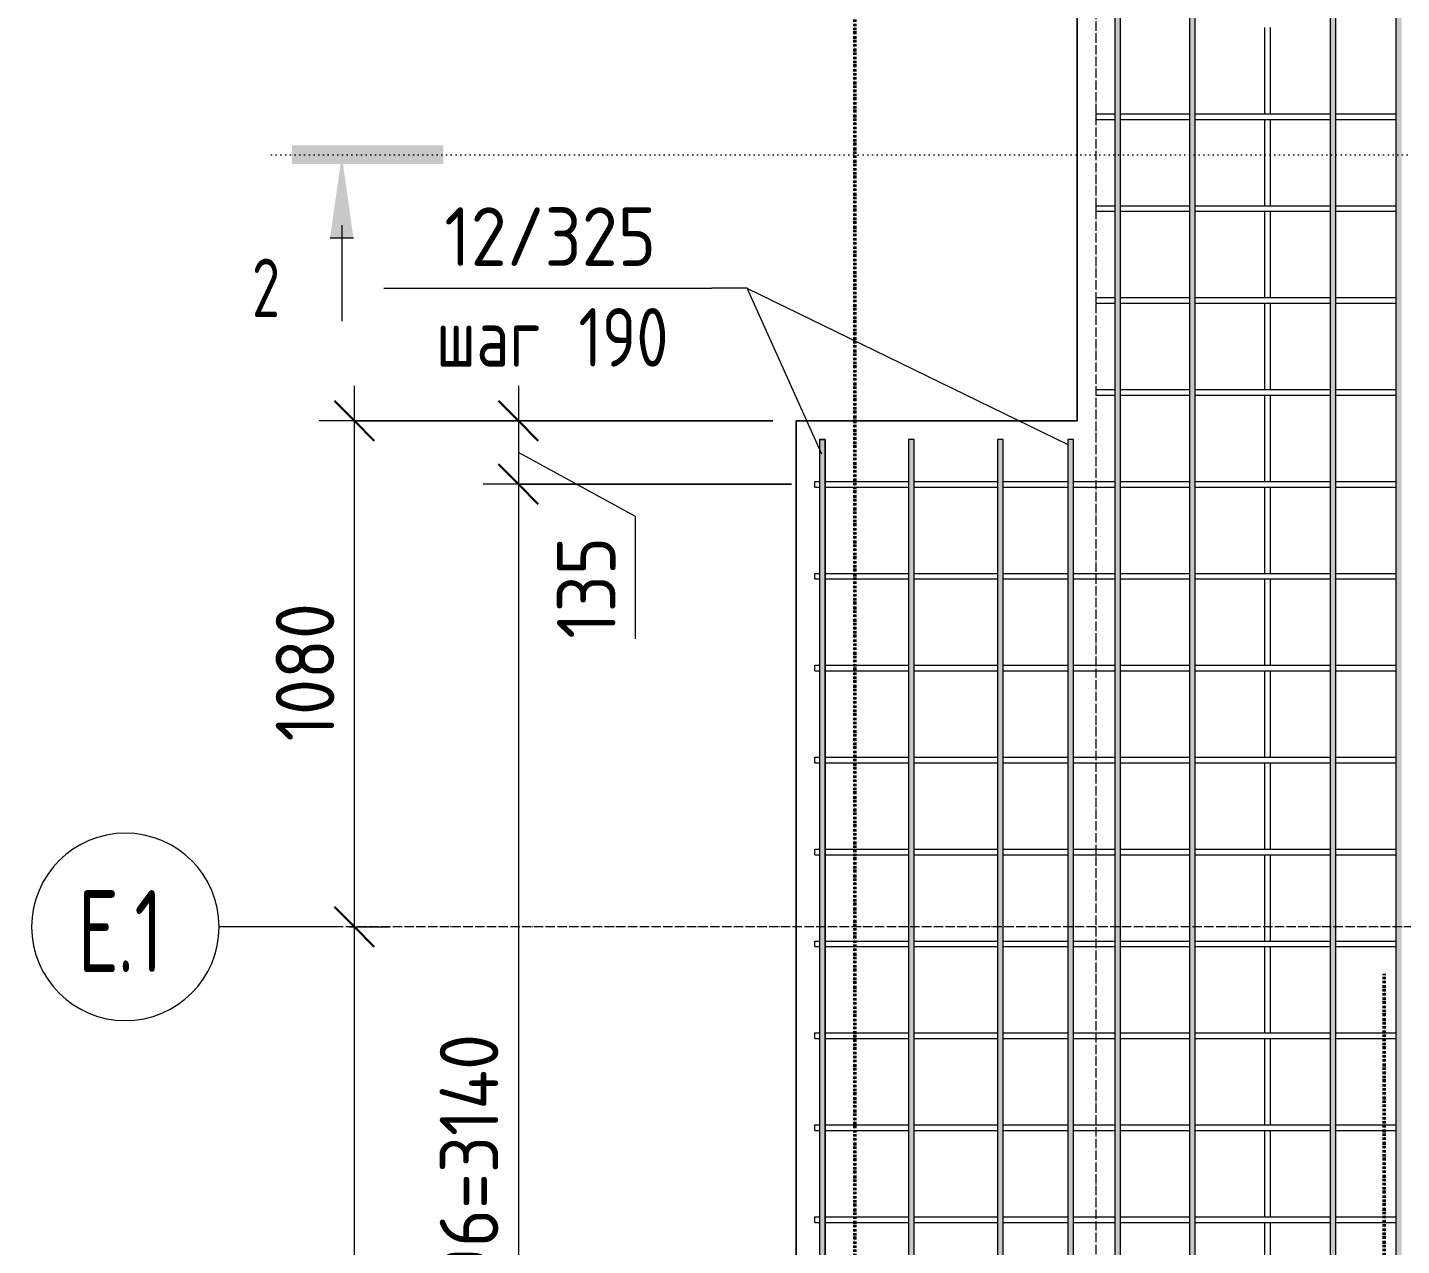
# Model space of a CAD drawing. Header units: millimetres. Extents: x 677 to 38046, y -1785 to 52249.
# Drawn here: x 22987 to 25919, y 47715 to 50314 of the extents above; entities that cross this region are included whole.
import ezdxf

# ---------------------------------------------------------------- set-up
doc = ezdxf.new("R2010")
doc.units = ezdxf.units.MM
for name, pattern in [('02 Штрихпунктирная _20 мм_', [25, 20, -2.5, 0, -2.5]), ('03 Штрихпункт с 2 точками _5 мм_', [8.6, 5, -1.2, 0, -1.2, 0, -1.2]), ('04 Пунктир 10мм', [10, 0, -10])]:
    doc.linetypes.add(name, pattern=pattern)
for name, color, linetype, lineweight in [('AA_Dim', 7, 'Continuous', 9), ('AA_Dim-50', 7, 'Continuous', 9), ('AA_Linii', 7, 'Continuous', 9), ('AA_Oformlenie', 7, 'Continuous', 9), ('AA_Razrez', 7, 'Continuous', 9), ('AA_Vinoska', 7, 'Continuous', 9), ('AF_Element', 7, '03 Штрихпункт с 2 точками _5 мм_', 50), ('AF_Element_Выпуски', 253, 'Continuous', 20), ('AF_Perekritie_Опалубка', 253, 'Continuous', 20), ('KR_Armatura_Tonkie', 7, 'Continuous', 20), ('Оси', 7, 'Continuous', 9)]:
    doc.layers.add(name, color=color, linetype=linetype, lineweight=lineweight)
doc.styles.add('ISOCPEUR', font='isocpeur.TTF', dxfattribs={"width": 0.7, "height": 175})
doc.styles.add('ISOCPEUR_1', font='isocpeur.TTF', dxfattribs={"width": 0.9, "height": 125})
doc.styles.add('ISOCPEUR_2', font='isocpeur.TTF', dxfattribs={"width": 0.8, "height": 125})
doc.styles.add('ISOCPEUR_8', font='isocpeur.TTF', dxfattribs={"width": 0.7, "height": 125})
doc.dimstyles.new('00_Точн_3_знака__прозр_', dxfattribs={"dimscale": 304.8, "dimtxt": 125.344371, "dimasz": 0.278871, "dimexe": 0.246063, "dimexo": 0.164042, "dimgap": 0.016404, "dimtad": 1, "dimdec": 3, "dimrnd": 0.001, "dimdsep": 46, "dimtxsty": 'ISOCPEUR_1', "dimblk1": 'OBLIQUE', "dimblk2": 'OBLIQUE', "dimsah": 1, "dimcen": 0.09, "dimdle": 0.246063, "dimazin": 0, "dimtfac": 1, "dimtdec": 4, "dimtix": 1, "dimtmove": 0, "dimatfit": 3, "dimfxl": 1, "dimtvp": 1, "dimtolj": 1, "dimtzin": 0, "dimlwd": 18, "dimlwe": 18, "dimarcsym": 2})
doc.dimstyles.new('05_Округл_5мм__прозр_', dxfattribs={"dimscale": 304.8, "dimtxt": 125.344371, "dimasz": 0.278871, "dimexe": 0.246063, "dimexo": 0.164042, "dimgap": 0.016404, "dimtad": 1, "dimdec": 0, "dimrnd": 5, "dimdsep": 46, "dimtxsty": 'ISOCPEUR_1', "dimblk1": 'OBLIQUE', "dimblk2": 'OBLIQUE', "dimsah": 1, "dimcen": 0.09, "dimdle": 0.246063, "dimazin": 0, "dimtfac": 1, "dimtdec": 4, "dimtix": 1, "dimtmove": 1, "dimatfit": 3, "dimfxl": 1, "dimtvp": 1, "dimtolj": 1, "dimtzin": 0, "dimlwd": 18, "dimlwe": 18, "dimarcsym": 2})
doc.dimstyles.new('05_Округл_5мм__прозр__1', dxfattribs={"dimscale": 304.8, "dimtxt": 125.344371, "dimasz": 0.278871, "dimexe": 0.246063, "dimexo": 0.164042, "dimgap": 0.016404, "dimtad": 1, "dimdec": 0, "dimrnd": 5, "dimdsep": 46, "dimtxsty": 'ISOCPEUR_1', "dimblk1": 'OBLIQUE', "dimblk2": 'OBLIQUE', "dimsah": 1, "dimcen": 0.09, "dimdle": 0.246063, "dimazin": 0, "dimtfac": 1, "dimtdec": 4, "dimtix": 1, "dimtmove": 0, "dimatfit": 3, "dimfxl": 1, "dimtvp": 1, "dimtolj": 1, "dimtzin": 0, "dimlwd": 18, "dimlwe": 18, "dimarcsym": 2})

# ---------------------------------------------------------------- blocks, each defined once
blk = doc.blocks.new('265_Выпуски из плиты П одной длины _ОбщМод_Линия_ - В2 _d12_ L1200_-3863995-Схема расположения фонового армирования перекрытия на отм_-0_070 входной группы в осях 1_1-3_1_Д_1-Ж_1')
at = {"layer": 'AF_Element'}
blk.add_line((0, 0), (2150, 0), dxfattribs=at)
blk = doc.blocks.new('265_Выпуски из плиты П одной длины _ОбщМод_Линия_ - В2 _d12_ L1200_-3864035-Схема расположения фонового армирования перекрытия на отм_-0_070 входной группы в осях 1_1-3_1_Д_1-Ж_1')
at = {"layer": 'AF_Element'}
blk.add_line((0, 0), (3330, 0), dxfattribs=at)
blk = doc.blocks.new('265_Выпуски из плиты П одной длины _ОбщМод_Линия_ - В3 _d12_ L440_-3864113-Схема расположения фонового армирования перекрытия на отм_-0_070 входной группы в осях 1_1-3_1_Д_1-Ж_1')
at = {"layer": 'AF_Element'}
blk.add_line((0, 0), (1490, 0), dxfattribs=at)
blk = doc.blocks.new('Ось сетки - d_4мм-2765513-Схема расположения фонового армирования перекрытия на отм_-0_070 входной группы в осях 1_1-3_1_Д_1-Ж_1')
at = {"layer": 'Оси'}
for start, end in [(360, 180), (360, 180), (180, 360), (180, 360)]:
    blk.add_arc((0, 0), 4, start, end, dxfattribs=at)
blk = doc.blocks.new('Разрез - Номер узла_ спереди-394134-Схема расположения фонового армирования перекрытия на отм_-0_070 входной группы в осях 1_1-3_1_Д_1-Ж_1')
at = {"layer": 'AA_Razrez'}
for points in [[(7.329, 0.404), (7.329, -0.394), (0.873, -0.394), (0.873, 0.404)], [(3.497, -3.533), (2.503, -3.533), (3, 0)]]:
    blk.add_hatch(color=256, dxfattribs=at).paths.add_polyline_path(points)
for p, q in [((3, -3), (3, -7.096)), ((2.503, -3.533), (3.497, -3.533))]:
    blk.add_line(p, q, dxfattribs=at)
blk = doc.blocks.new('042_М_Арматуры - Диам длина поз _ Шаг-2260295-Схема расположения фонового армирования перекрытия на отм_-0_070 входной группы в осях 1_1-3_1_Д_1-Ж_1')
at = {"layer": 'AA_Vinoska'}
blk.add_line((-7, 0), (7, 0), dxfattribs=at)
blk = doc.blocks.new('DIMBLOCK94-Схема расположения фонового армирования перекрытия на отм_-0_070 входной группы в осях 1_1-3_1_Д_1-Ж_1')
at = {"layer": 'AA_Dim-50', "lineweight": 18}
for p, q in [((24034.3, 49550), (24034.3, 49339.7)), ((24577.1, 49475), (23959.3, 49475)), ((24034.3, 49475), (24577.1, 49475)), ((24284.4, 49270.5), (24034.3, 49407.3)), ((24617.1, 49339.7), (23959.3, 49339.7)), ((24034.3, 49339.7), (24617.1, 49339.7)), ((24284.4, 49010), (24284.4, 49270.5))]:
    blk.add_line(p, q, dxfattribs=at)
at = {"layer": 'AA_Dim-50', "lineweight": 30}
for p, q in [((24034.3, 49475), (23991.8, 49517.5)), ((24034.3, 49475), (24076.8, 49432.5)), ((24034.3, 49339.7), (23991.8, 49382.2)), ((24034.3, 49339.7), (24076.8, 49297.2))]:
    blk.add_line(p, q, dxfattribs=at)
at = {"layer": 'AA_Dim-50', "color": 0, "lineweight": 18, "insert": (24116.6, 49010), "char_height": 125, "width": 252.581, "attachment_point": 1, "rotation": 90, "line_spacing_factor": 1.135194, "style": 'ISOCPEUR_1'}
blk.add_mtext('135', dxfattribs=at)
blk = doc.blocks.new('_Oblique')
at = {"color": 0, "linetype": 'ByBlock', "lineweight": -2}
blk.add_line((-0.5, -0.5), (0.5, 0.5), dxfattribs=at)
blk = doc.blocks.new('DIMBLOCK95-Схема расположения фонового армирования перекрытия на отм_-0_070 входной группы в осях 1_1-3_1_Д_1-Ж_1')
at = {"layer": 'AA_Dim-50', "lineweight": 30}
for p, q in [((24034.3, 49339.7), (23991.8, 49382.2)), ((24034.3, 49339.7), (24076.8, 49297.2)), ((24034.3, 46201), (23991.8, 46243.5)), ((24034.3, 46201), (24076.8, 46158.5))]:
    blk.add_line(p, q, dxfattribs=at)
at = {"layer": 'AA_Dim-50', "lineweight": 18}
for p, q in [((24617.1, 49339.7), (23959.3, 49339.7)), ((24034.3, 49339.7), (24034.3, 46201)), ((24034.3, 49339.7), (24617.1, 49339.7)), ((24617.1, 46201), (23959.3, 46201)), ((24034.3, 46201), (24617.1, 46201))]:
    blk.add_line(p, q, dxfattribs=at)
at = {"layer": 'AA_Dim-50', "color": 0, "lineweight": 18, "insert": (23866.5, 47371.8), "char_height": 125, "width": 956.401, "attachment_point": 1, "rotation": 90, "line_spacing_factor": 1.135194, "style": 'ISOCPEUR_1'}
blk.add_mtext('16х196=3140', dxfattribs=at)
blk = doc.blocks.new('DIMBLOCK97-Схема расположения фонового армирования перекрытия на отм_-0_070 входной группы в осях 1_1-3_1_Д_1-Ж_1')
at = {"layer": 'AA_Dim-50', "lineweight": 30}
for p, q in [((23684.3, 48395), (23641.8, 48437.5)), ((23684.3, 48395), (23726.8, 48352.5)), ((23684.3, 46145), (23641.8, 46187.5)), ((23684.3, 46145), (23726.8, 46102.5))]:
    blk.add_line(p, q, dxfattribs=at)
at = {"layer": 'AA_Dim-50', "lineweight": 18}
for p, q in [((23674.2, 48395), (23759.3, 48395)), ((23684.3, 48395), (23674.2, 48395)), ((23684.3, 46070), (23684.3, 48395)), ((24577.1, 46145), (23609.3, 46145)), ((23684.3, 46145), (24577.1, 46145))]:
    blk.add_line(p, q, dxfattribs=at)
at = {"layer": 'AA_Dim-50', "color": 0, "lineweight": 18, "insert": (23516.5, 47113.9), "char_height": 125, "width": 374.614, "attachment_point": 1, "rotation": 90, "line_spacing_factor": 1.135194, "style": 'ISOCPEUR_1'}
blk.add_mtext('2250', dxfattribs=at)
blk = doc.blocks.new('DIMBLOCK98-Схема расположения фонового армирования перекрытия на отм_-0_070 входной группы в осях 1_1-3_1_Д_1-Ж_1')
at = {"layer": 'AA_Dim-50', "lineweight": 18}
for p, q in [((23684.3, 48395), (23684.3, 49550)), ((24577.1, 49475), (23609.3, 49475)), ((23684.3, 49475), (24577.1, 49475)), ((23674.2, 48395), (23759.3, 48395)), ((23684.3, 48395), (23674.2, 48395))]:
    blk.add_line(p, q, dxfattribs=at)
at = {"layer": 'AA_Dim-50', "lineweight": 30}
for p, q in [((23684.3, 49475), (23641.8, 49517.5)), ((23684.3, 49475), (23726.8, 49432.5)), ((23684.3, 48395), (23641.8, 48437.5)), ((23684.3, 48395), (23726.8, 48352.5))]:
    blk.add_line(p, q, dxfattribs=at)
at = {"layer": 'AA_Dim-50', "color": 0, "lineweight": 18, "insert": (23516.5, 48790.7), "char_height": 125, "width": 346.234, "attachment_point": 1, "rotation": 90, "line_spacing_factor": 1.135194, "style": 'ISOCPEUR_1'}
blk.add_mtext('1080', dxfattribs=at)

msp = doc.modelspace()

# ---------------------------------------------------------------- hatches: boundary and pattern name
at = {"layer": 'AA_Oformlenie'}
for points in [[(25319.0547, 46185), (25319.0547, 50925), (25307.0547, 50925), (25307.0547, 46185)], [(25478.4297, 46185), (25478.4297, 50925), (25466.4297, 50925), (25466.4297, 46185)], [(25779.0547, 46185), (25779.0547, 50925), (25767.0547, 50925), (25767.0547, 46185)], [(25919.0547, 46185), (25919.0547, 50925), (25907.0547, 50925), (25907.0547, 46185)], [(24677.0547, 46185), (24689.0547, 46185), (24689.0547, 49435), (24677.0547, 49435), (24677.0547, 46213.8406)], [(24878.9297, 46185), (24878.9297, 49435), (24866.9297, 49435), (24866.9297, 46185)], [(25068.8047, 46185), (25068.8047, 49435), (25056.8047, 49435), (25056.8047, 46185)], [(25218.8047, 46185), (25218.8047, 49435), (25206.8047, 49435), (25206.8047, 46185)]]:
    msp.add_hatch(color=255, dxfattribs=at).paths.add_polyline_path(points)

# ---------------------------------------------------------------- linework, layer by layer
at = {"layer": 'AA_Linii'}
for p, q in [((25307.0547, 50925), (25307.0547, 46185)), ((25319.0547, 46185), (25319.0547, 50925)), ((25466.4297, 50925), (25466.4297, 46185)), ((25478.4297, 46185), (25478.4297, 50925)), ((25767.0547, 50925), (25767.0547, 46185)), ((25779.0547, 46185), (25779.0547, 50925)), ((25907.0547, 50925), (25907.0547, 46185)), ((24522.0411, 49758.3091), (25206.8047, 49424.3276)), ((24689.0547, 49435), (24677.0547, 49435)), ((24677.0547, 49435), (24677.0547, 46185)), ((24689.0547, 46185), (24689.0547, 49435)), ((24878.9297, 49435), (24866.9297, 49435)), ((24866.9297, 49435), (24866.9297, 46185)), ((24878.9297, 46185), (24878.9297, 49435)), ((25068.8047, 49435), (25056.8047, 49435)), ((25056.8047, 49435), (25056.8047, 46185)), ((25068.8047, 46185), (25068.8047, 49435)), ((25218.8047, 49435), (25206.8047, 49435)), ((25206.8047, 49435), (25206.8047, 46185)), ((25218.8047, 46185), (25218.8047, 49435))]:
    msp.add_line(p, q, dxfattribs=at)
at = {"layer": 'AA_Razrez', "linetype": '04 Пунктир 10мм'}
msp.add_line((23507.3584, 50042.5243), (29218.3418, 50042.5243), dxfattribs=at)
at = {"layer": 'AA_Vinoska'}
for p, q in [((24522.6573, 49758.0896), (24447.3181, 49758.0896)), ((24681.7066, 49403.7165), (24522.6573, 49758.0896))]:
    msp.add_line(p, q, dxfattribs=at)
at = {"layer": 'AF_Perekritie_Опалубка'}
for p, q in [((25227.0547, 49475), (25227.0547, 50965)), ((25227.0547, 50965), (25227.0547, 49475)), ((24627.0547, 49475), (25227.0547, 49475)), ((24627.0547, 46145), (24627.0547, 49475)), ((24627.0547, 49475), (24627.0547, 46145)), ((25227.0547, 49475), (24627.0547, 49475))]:
    msp.add_line(p, q, dxfattribs=at)
at = {"layer": 'KR_Armatura_Tonkie'}
for p, q in [((25626.4297, 50314.5), (25626.4297, 50130.3333)), ((25638.4297, 50314.5), (25638.4297, 50130.3333)), ((25267.0547, 50130.3333), (25307.0547, 50130.3333)), ((25267.0547, 50118.3333), (25267.0547, 50130.3333)), ((25267.0547, 50130.3333), (25307.0547, 50130.3333)), ((25267.0547, 50118.3333), (25267.0547, 50130.3333)), ((25267.0547, 50118.3333), (25307.0547, 50118.3333)), ((25267.0547, 50118.3333), (25307.0547, 50118.3333)), ((25319.0547, 50130.3333), (25466.4297, 50130.3333)), ((25319.0547, 50130.3333), (25466.4297, 50130.3333)), ((25319.0547, 50118.3333), (25466.4297, 50118.3333)), ((25319.0547, 50118.3333), (25466.4297, 50118.3333)), ((25478.4297, 50130.3333), (25767.0547, 50130.3333)), ((25478.4297, 50130.3333), (25626.4297, 50130.3333)), ((25478.4297, 50118.3333), (25767.0547, 50118.3333)), ((25478.4297, 50118.3333), (25626.4297, 50118.3333)), ((25626.4297, 50118.3333), (25626.4297, 49934.1667)), ((25638.4297, 50130.3333), (25767.0547, 50130.3333)), ((25638.4297, 50118.3333), (25767.0547, 50118.3333)), ((25638.4297, 50118.3333), (25638.4297, 49934.1667)), ((25779.0547, 50130.3333), (25907.0547, 50130.3333)), ((25779.0547, 50130.3333), (25907.0547, 50130.3333)), ((25779.0547, 50118.3333), (25907.0547, 50118.3333)), ((25779.0547, 50118.3333), (25907.0547, 50118.3333)), ((25267.0547, 49934.1667), (25307.0547, 49934.1667)), ((25267.0547, 49922.1667), (25267.0547, 49934.1667)), ((25267.0547, 49934.1667), (25307.0547, 49934.1667)), ((25267.0547, 49922.1667), (25267.0547, 49934.1667)), ((25267.0547, 49922.1667), (25307.0547, 49922.1667)), ((25267.0547, 49922.1667), (25307.0547, 49922.1667)), ((25319.0547, 49934.1667), (25466.4297, 49934.1667)), ((25319.0547, 49934.1667), (25466.4297, 49934.1667)), ((25319.0547, 49922.1667), (25466.4297, 49922.1667)), ((25319.0547, 49922.1667), (25466.4297, 49922.1667)), ((25478.4297, 49934.1667), (25767.0547, 49934.1667)), ((25478.4297, 49934.1667), (25626.4297, 49934.1667)), ((25478.4297, 49922.1667), (25767.0547, 49922.1667)), ((25478.4297, 49922.1667), (25626.4297, 49922.1667)), ((25626.4297, 49922.1667), (25626.4297, 49738)), ((25638.4297, 49934.1667), (25767.0547, 49934.1667)), ((25638.4297, 49922.1667), (25767.0547, 49922.1667)), ((25638.4297, 49922.1667), (25638.4297, 49738)), ((25779.0547, 49934.1667), (25907.0547, 49934.1667)), ((25779.0547, 49934.1667), (25907.0547, 49934.1667)), ((25779.0547, 49922.1667), (25907.0547, 49922.1667)), ((25779.0547, 49922.1667), (25907.0547, 49922.1667)), ((25267.0547, 49738), (25307.0547, 49738)), ((25267.0547, 49726), (25267.0547, 49738)), ((25267.0547, 49738), (25307.0547, 49738)), ((25267.0547, 49726), (25267.0547, 49738)), ((25319.0547, 49738), (25466.4297, 49738)), ((25319.0547, 49738), (25466.4297, 49738)), ((25478.4297, 49738), (25767.0547, 49738)), ((25478.4297, 49738), (25626.4297, 49738)), ((25638.4297, 49738), (25767.0547, 49738)), ((25779.0547, 49738), (25907.0547, 49738)), ((25779.0547, 49738), (25907.0547, 49738)), ((25267.0547, 49726), (25307.0547, 49726)), ((25267.0547, 49726), (25307.0547, 49726)), ((25319.0547, 49726), (25466.4297, 49726)), ((25319.0547, 49726), (25466.4297, 49726)), ((25478.4297, 49726), (25767.0547, 49726)), ((25478.4297, 49726), (25626.4297, 49726)), ((25626.4297, 49726), (25626.4297, 49541.8333)), ((25638.4297, 49726), (25767.0547, 49726)), ((25638.4297, 49726), (25638.4297, 49541.8333)), ((25779.0547, 49726), (25907.0547, 49726)), ((25779.0547, 49726), (25907.0547, 49726)), ((25267.0547, 49541.8333), (25307.0547, 49541.8333)), ((25267.0547, 49529.8333), (25267.0547, 49541.8333)), ((25267.0547, 49541.8333), (25307.0547, 49541.8333)), ((25267.0547, 49529.8333), (25267.0547, 49541.8333)), ((25267.0547, 49529.8333), (25307.0547, 49529.8333)), ((25267.0547, 49529.8333), (25307.0547, 49529.8333)), ((25319.0547, 49541.8333), (25466.4297, 49541.8333)), ((25319.0547, 49541.8333), (25466.4297, 49541.8333)), ((25319.0547, 49529.8333), (25466.4297, 49529.8333)), ((25319.0547, 49529.8333), (25466.4297, 49529.8333)), ((25478.4297, 49541.8333), (25767.0547, 49541.8333)), ((25478.4297, 49541.8333), (25626.4297, 49541.8333)), ((25478.4297, 49529.8333), (25767.0547, 49529.8333)), ((25478.4297, 49529.8333), (25626.4297, 49529.8333)), ((25626.4297, 49529.8333), (25626.4297, 49345.6667)), ((25638.4297, 49541.8333), (25767.0547, 49541.8333)), ((25638.4297, 49529.8333), (25767.0547, 49529.8333)), ((25638.4297, 49529.8333), (25638.4297, 49345.6667)), ((25779.0547, 49541.8333), (25907.0547, 49541.8333)), ((25779.0547, 49541.8333), (25907.0547, 49541.8333)), ((25779.0547, 49529.8333), (25907.0547, 49529.8333)), ((25779.0547, 49529.8333), (25907.0547, 49529.8333)), ((24677.0547, 49435), (24677.0547, 46185)), ((24677.0547, 49435), (24689.0547, 49435)), ((24689.0547, 49435), (24689.0547, 46185)), ((24667.0547, 49345.6667), (24677.0547, 49345.6667)), ((24667.0547, 49333.6667), (24667.0547, 49345.6667)), ((24667.0547, 49345.6667), (24677.0547, 49345.6667)), ((24667.0547, 49333.6667), (24667.0547, 49345.6667)), ((24667.0547, 49333.6667), (24677.0547, 49333.6667)), ((24667.0547, 49333.6667), (24677.0547, 49333.6667)), ((24689.0547, 49345.6667), (24866.9297, 49345.6667)), ((24689.0547, 49345.6667), (24866.9297, 49345.6667)), ((24689.0547, 49333.6667), (24866.9297, 49333.6667)), ((24689.0547, 49333.6667), (24866.9297, 49333.6667)), ((24878.9297, 49345.6667), (25056.8047, 49345.6667)), ((24878.9297, 49345.6667), (25056.8047, 49345.6667)), ((24878.9297, 49333.6667), (25056.8047, 49333.6667)), ((24878.9297, 49333.6667), (25056.8047, 49333.6667)), ((25068.8047, 49345.6667), (25206.8047, 49345.6667)), ((25068.8047, 49345.6667), (25206.8047, 49345.6667)), ((25068.8047, 49333.6667), (25206.8047, 49333.6667)), ((25068.8047, 49333.6667), (25206.8047, 49333.6667)), ((25218.8047, 49345.6667), (25307.0547, 49345.6667)), ((25218.8047, 49345.6667), (25307.0547, 49345.6667)), ((25218.8047, 49333.6667), (25307.0547, 49333.6667)), ((25218.8047, 49333.6667), (25307.0547, 49333.6667)), ((25319.0547, 49345.6667), (25466.4297, 49345.6667)), ((25319.0547, 49345.6667), (25466.4297, 49345.6667)), ((25319.0547, 49333.6667), (25466.4297, 49333.6667)), ((25319.0547, 49333.6667), (25466.4297, 49333.6667)), ((25478.4297, 49345.6667), (25767.0547, 49345.6667)), ((25478.4297, 49345.6667), (25626.4297, 49345.6667)), ((25478.4297, 49333.6667), (25767.0547, 49333.6667)), ((25478.4297, 49333.6667), (25626.4297, 49333.6667)), ((25626.4297, 49333.6667), (25626.4297, 49149.5)), ((25638.4297, 49345.6667), (25767.0547, 49345.6667)), ((25638.4297, 49333.6667), (25767.0547, 49333.6667)), ((25638.4297, 49333.6667), (25638.4297, 49149.5)), ((25779.0547, 49345.6667), (25907.0547, 49345.6667)), ((25779.0547, 49345.6667), (25907.0547, 49345.6667)), ((25779.0547, 49333.6667), (25907.0547, 49333.6667)), ((25779.0547, 49333.6667), (25907.0547, 49333.6667)), ((24667.0547, 49149.5), (24677.0547, 49149.5)), ((24667.0547, 49137.5), (24667.0547, 49149.5)), ((24667.0547, 49149.5), (24677.0547, 49149.5)), ((24667.0547, 49137.5), (24667.0547, 49149.5)), ((24689.0547, 49149.5), (24866.9297, 49149.5)), ((24689.0547, 49149.5), (24866.9297, 49149.5)), ((24878.9297, 49149.5), (25056.8047, 49149.5)), ((24878.9297, 49149.5), (25056.8047, 49149.5)), ((25068.8047, 49149.5), (25206.8047, 49149.5)), ((25068.8047, 49149.5), (25206.8047, 49149.5)), ((25218.8047, 49149.5), (25307.0547, 49149.5)), ((25218.8047, 49149.5), (25307.0547, 49149.5)), ((25319.0547, 49149.5), (25466.4297, 49149.5)), ((25319.0547, 49149.5), (25466.4297, 49149.5)), ((25478.4297, 49149.5), (25767.0547, 49149.5)), ((25478.4297, 49149.5), (25626.4297, 49149.5)), ((25638.4297, 49149.5), (25767.0547, 49149.5)), ((25779.0547, 49149.5), (25907.0547, 49149.5)), ((25779.0547, 49149.5), (25907.0547, 49149.5)), ((24667.0547, 49137.5), (24677.0547, 49137.5)), ((24667.0547, 49137.5), (24677.0547, 49137.5)), ((24689.0547, 49137.5), (24866.9297, 49137.5)), ((24689.0547, 49137.5), (24866.9297, 49137.5)), ((24878.9297, 49137.5), (25056.8047, 49137.5)), ((24878.9297, 49137.5), (25056.8047, 49137.5)), ((25068.8047, 49137.5), (25206.8047, 49137.5)), ((25068.8047, 49137.5), (25206.8047, 49137.5)), ((25218.8047, 49137.5), (25307.0547, 49137.5)), ((25218.8047, 49137.5), (25307.0547, 49137.5)), ((25319.0547, 49137.5), (25466.4297, 49137.5)), ((25319.0547, 49137.5), (25466.4297, 49137.5)), ((25478.4297, 49137.5), (25767.0547, 49137.5)), ((25478.4297, 49137.5), (25626.4297, 49137.5)), ((25626.4297, 49137.5), (25626.4297, 48953.3333)), ((25638.4297, 49137.5), (25767.0547, 49137.5)), ((25638.4297, 49137.5), (25638.4297, 48953.3333)), ((25779.0547, 49137.5), (25907.0547, 49137.5)), ((25779.0547, 49137.5), (25907.0547, 49137.5)), ((24667.0547, 48953.3333), (24677.0547, 48953.3333)), ((24667.0547, 48941.3333), (24667.0547, 48953.3333)), ((24667.0547, 48953.3333), (24677.0547, 48953.3333)), ((24667.0547, 48941.3333), (24667.0547, 48953.3333)), ((24689.0547, 48953.3333), (24866.9297, 48953.3333)), ((24689.0547, 48953.3333), (24866.9297, 48953.3333)), ((24878.9297, 48953.3333), (25056.8047, 48953.3333)), ((24878.9297, 48953.3333), (25056.8047, 48953.3333)), ((25068.8047, 48953.3333), (25206.8047, 48953.3333)), ((25068.8047, 48953.3333), (25206.8047, 48953.3333)), ((25218.8047, 48953.3333), (25307.0547, 48953.3333)), ((25218.8047, 48953.3333), (25307.0547, 48953.3333)), ((25319.0547, 48953.3333), (25466.4297, 48953.3333)), ((25319.0547, 48953.3333), (25466.4297, 48953.3333)), ((25478.4297, 48953.3333), (25767.0547, 48953.3333)), ((25478.4297, 48953.3333), (25626.4297, 48953.3333)), ((25638.4297, 48953.3333), (25767.0547, 48953.3333)), ((25779.0547, 48953.3333), (25907.0547, 48953.3333)), ((25779.0547, 48953.3333), (25907.0547, 48953.3333)), ((24667.0547, 48941.3333), (24677.0547, 48941.3333)), ((24667.0547, 48941.3333), (24677.0547, 48941.3333)), ((24689.0547, 48941.3333), (24866.9297, 48941.3333)), ((24689.0547, 48941.3333), (24866.9297, 48941.3333)), ((24878.9297, 48941.3333), (25056.8047, 48941.3333)), ((24878.9297, 48941.3333), (25056.8047, 48941.3333)), ((25068.8047, 48941.3333), (25206.8047, 48941.3333)), ((25068.8047, 48941.3333), (25206.8047, 48941.3333)), ((25218.8047, 48941.3333), (25307.0547, 48941.3333)), ((25218.8047, 48941.3333), (25307.0547, 48941.3333)), ((25319.0547, 48941.3333), (25466.4297, 48941.3333)), ((25319.0547, 48941.3333), (25466.4297, 48941.3333)), ((25478.4297, 48941.3333), (25767.0547, 48941.3333)), ((25478.4297, 48941.3333), (25626.4297, 48941.3333)), ((25626.4297, 48941.3333), (25626.4297, 48757.1667)), ((25638.4297, 48941.3333), (25767.0547, 48941.3333)), ((25638.4297, 48941.3333), (25638.4297, 48757.1667)), ((25779.0547, 48941.3333), (25907.0547, 48941.3333)), ((25779.0547, 48941.3333), (25907.0547, 48941.3333)), ((24667.0547, 48757.1667), (24677.0547, 48757.1667)), ((24667.0547, 48745.1667), (24667.0547, 48757.1667)), ((24667.0547, 48757.1667), (24677.0547, 48757.1667)), ((24667.0547, 48745.1667), (24667.0547, 48757.1667)), ((24667.0547, 48745.1667), (24677.0547, 48745.1667)), ((24667.0547, 48745.1667), (24677.0547, 48745.1667)), ((24689.0547, 48757.1667), (24866.9297, 48757.1667)), ((24689.0547, 48757.1667), (24866.9297, 48757.1667)), ((24689.0547, 48745.1667), (24866.9297, 48745.1667)), ((24689.0547, 48745.1667), (24866.9297, 48745.1667)), ((24878.9297, 48757.1667), (25056.8047, 48757.1667)), ((24878.9297, 48757.1667), (25056.8047, 48757.1667)), ((24878.9297, 48745.1667), (25056.8047, 48745.1667)), ((24878.9297, 48745.1667), (25056.8047, 48745.1667)), ((25068.8047, 48757.1667), (25206.8047, 48757.1667)), ((25068.8047, 48757.1667), (25206.8047, 48757.1667)), ((25068.8047, 48745.1667), (25206.8047, 48745.1667)), ((25068.8047, 48745.1667), (25206.8047, 48745.1667)), ((25218.8047, 48757.1667), (25307.0547, 48757.1667)), ((25218.8047, 48757.1667), (25307.0547, 48757.1667)), ((25218.8047, 48745.1667), (25307.0547, 48745.1667)), ((25218.8047, 48745.1667), (25307.0547, 48745.1667)), ((25319.0547, 48757.1667), (25466.4297, 48757.1667)), ((25319.0547, 48757.1667), (25466.4297, 48757.1667)), ((25319.0547, 48745.1667), (25466.4297, 48745.1667)), ((25319.0547, 48745.1667), (25466.4297, 48745.1667)), ((25478.4297, 48757.1667), (25767.0547, 48757.1667)), ((25478.4297, 48757.1667), (25626.4297, 48757.1667)), ((25478.4297, 48745.1667), (25767.0547, 48745.1667)), ((25478.4297, 48745.1667), (25626.4297, 48745.1667)), ((25626.4297, 48745.1667), (25626.4297, 48561)), ((25638.4297, 48757.1667), (25767.0547, 48757.1667)), ((25638.4297, 48745.1667), (25767.0547, 48745.1667)), ((25638.4297, 48745.1667), (25638.4297, 48561)), ((25779.0547, 48757.1667), (25907.0547, 48757.1667)), ((25779.0547, 48757.1667), (25907.0547, 48757.1667)), ((25779.0547, 48745.1667), (25907.0547, 48745.1667)), ((25779.0547, 48745.1667), (25907.0547, 48745.1667)), ((24667.0547, 48561), (24677.0547, 48561)), ((24667.0547, 48549), (24667.0547, 48561)), ((24667.0547, 48561), (24677.0547, 48561)), ((24667.0547, 48549), (24667.0547, 48561)), ((24689.0547, 48561), (24866.9297, 48561)), ((24689.0547, 48561), (24866.9297, 48561)), ((24878.9297, 48561), (25056.8047, 48561)), ((24878.9297, 48561), (25056.8047, 48561)), ((25068.8047, 48561), (25206.8047, 48561)), ((25068.8047, 48561), (25206.8047, 48561)), ((25218.8047, 48561), (25307.0547, 48561)), ((25218.8047, 48561), (25307.0547, 48561)), ((25319.0547, 48561), (25466.4297, 48561)), ((25319.0547, 48561), (25466.4297, 48561)), ((25478.4297, 48561), (25767.0547, 48561)), ((25478.4297, 48561), (25626.4297, 48561)), ((25638.4297, 48561), (25767.0547, 48561)), ((25779.0547, 48561), (25907.0547, 48561)), ((25779.0547, 48561), (25907.0547, 48561)), ((24667.0547, 48549), (24677.0547, 48549)), ((24667.0547, 48549), (24677.0547, 48549)), ((24689.0547, 48549), (24866.9297, 48549)), ((24689.0547, 48549), (24866.9297, 48549)), ((24878.9297, 48549), (25056.8047, 48549)), ((24878.9297, 48549), (25056.8047, 48549)), ((25068.8047, 48549), (25206.8047, 48549)), ((25068.8047, 48549), (25206.8047, 48549)), ((25218.8047, 48549), (25307.0547, 48549)), ((25218.8047, 48549), (25307.0547, 48549)), ((25319.0547, 48549), (25466.4297, 48549)), ((25319.0547, 48549), (25466.4297, 48549)), ((25478.4297, 48549), (25767.0547, 48549)), ((25478.4297, 48549), (25626.4297, 48549)), ((25626.4297, 48549), (25626.4297, 48364.8333)), ((25638.4297, 48549), (25767.0547, 48549)), ((25638.4297, 48549), (25638.4297, 48364.8333)), ((25779.0547, 48549), (25907.0547, 48549)), ((25779.0547, 48549), (25907.0547, 48549)), ((24667.0547, 48364.8333), (24677.0547, 48364.8333)), ((24667.0547, 48352.8333), (24667.0547, 48364.8333)), ((24667.0547, 48364.8333), (24677.0547, 48364.8333)), ((24667.0547, 48352.8333), (24667.0547, 48364.8333)), ((24689.0547, 48364.8333), (24866.9297, 48364.8333)), ((24689.0547, 48364.8333), (24866.9297, 48364.8333)), ((24878.9297, 48364.8333), (25056.8047, 48364.8333)), ((24878.9297, 48364.8333), (25056.8047, 48364.8333)), ((25068.8047, 48364.8333), (25206.8047, 48364.8333)), ((25068.8047, 48364.8333), (25206.8047, 48364.8333)), ((25218.8047, 48364.8333), (25307.0547, 48364.8333)), ((25218.8047, 48364.8333), (25307.0547, 48364.8333)), ((25319.0547, 48364.8333), (25466.4297, 48364.8333)), ((25319.0547, 48364.8333), (25466.4297, 48364.8333)), ((25478.4297, 48364.8333), (25767.0547, 48364.8333)), ((25478.4297, 48364.8333), (25626.4297, 48364.8333)), ((25638.4297, 48364.8333), (25767.0547, 48364.8333)), ((25779.0547, 48364.8333), (25907.0547, 48364.8333)), ((25779.0547, 48364.8333), (25907.0547, 48364.8333)), ((24667.0547, 48352.8333), (24677.0547, 48352.8333)), ((24667.0547, 48352.8333), (24677.0547, 48352.8333)), ((24689.0547, 48352.8333), (24866.9297, 48352.8333)), ((24689.0547, 48352.8333), (24866.9297, 48352.8333)), ((24878.9297, 48352.8333), (25056.8047, 48352.8333)), ((24878.9297, 48352.8333), (25056.8047, 48352.8333)), ((25068.8047, 48352.8333), (25206.8047, 48352.8333)), ((25068.8047, 48352.8333), (25206.8047, 48352.8333)), ((25218.8047, 48352.8333), (25307.0547, 48352.8333)), ((25218.8047, 48352.8333), (25307.0547, 48352.8333)), ((25319.0547, 48352.8333), (25466.4297, 48352.8333)), ((25319.0547, 48352.8333), (25466.4297, 48352.8333)), ((25478.4297, 48352.8333), (25767.0547, 48352.8333)), ((25478.4297, 48352.8333), (25626.4297, 48352.8333)), ((25626.4297, 48352.8333), (25626.4297, 48168.6667)), ((25638.4297, 48352.8333), (25767.0547, 48352.8333)), ((25638.4297, 48352.8333), (25638.4297, 48168.6667)), ((25779.0547, 48352.8333), (25907.0547, 48352.8333)), ((25779.0547, 48352.8333), (25907.0547, 48352.8333)), ((24667.0547, 48168.6667), (24677.0547, 48168.6667)), ((24667.0547, 48156.6667), (24667.0547, 48168.6667)), ((24667.0547, 48168.6667), (24677.0547, 48168.6667)), ((24667.0547, 48156.6667), (24667.0547, 48168.6667)), ((24667.0547, 48156.6667), (24677.0547, 48156.6667)), ((24667.0547, 48156.6667), (24677.0547, 48156.6667)), ((24689.0547, 48168.6667), (24866.9297, 48168.6667)), ((24689.0547, 48168.6667), (24866.9297, 48168.6667)), ((24689.0547, 48156.6667), (24866.9297, 48156.6667)), ((24689.0547, 48156.6667), (24866.9297, 48156.6667)), ((24878.9297, 48168.6667), (25056.8047, 48168.6667)), ((24878.9297, 48168.6667), (25056.8047, 48168.6667)), ((24878.9297, 48156.6667), (25056.8047, 48156.6667)), ((24878.9297, 48156.6667), (25056.8047, 48156.6667)), ((25068.8047, 48168.6667), (25206.8047, 48168.6667)), ((25068.8047, 48168.6667), (25206.8047, 48168.6667)), ((25068.8047, 48156.6667), (25206.8047, 48156.6667)), ((25068.8047, 48156.6667), (25206.8047, 48156.6667)), ((25218.8047, 48168.6667), (25307.0547, 48168.6667)), ((25218.8047, 48168.6667), (25307.0547, 48168.6667)), ((25218.8047, 48156.6667), (25307.0547, 48156.6667)), ((25218.8047, 48156.6667), (25307.0547, 48156.6667)), ((25319.0547, 48168.6667), (25466.4297, 48168.6667)), ((25319.0547, 48168.6667), (25466.4297, 48168.6667)), ((25319.0547, 48156.6667), (25466.4297, 48156.6667)), ((25319.0547, 48156.6667), (25466.4297, 48156.6667)), ((25478.4297, 48168.6667), (25767.0547, 48168.6667)), ((25478.4297, 48168.6667), (25626.4297, 48168.6667)), ((25478.4297, 48156.6667), (25767.0547, 48156.6667)), ((25478.4297, 48156.6667), (25626.4297, 48156.6667)), ((25626.4297, 48156.6667), (25626.4297, 47972.5)), ((25638.4297, 48168.6667), (25767.0547, 48168.6667)), ((25638.4297, 48156.6667), (25767.0547, 48156.6667)), ((25638.4297, 48156.6667), (25638.4297, 47972.5)), ((25779.0547, 48168.6667), (25907.0547, 48168.6667)), ((25779.0547, 48168.6667), (25907.0547, 48168.6667)), ((25779.0547, 48156.6667), (25907.0547, 48156.6667)), ((25779.0547, 48156.6667), (25907.0547, 48156.6667)), ((24667.0547, 47972.5), (24677.0547, 47972.5)), ((24667.0547, 47960.5), (24667.0547, 47972.5)), ((24667.0547, 47972.5), (24677.0547, 47972.5)), ((24667.0547, 47960.5), (24667.0547, 47972.5)), ((24667.0547, 47960.5), (24677.0547, 47960.5)), ((24667.0547, 47960.5), (24677.0547, 47960.5)), ((24689.0547, 47972.5), (24866.9297, 47972.5)), ((24689.0547, 47972.5), (24866.9297, 47972.5)), ((24689.0547, 47960.5), (24866.9297, 47960.5)), ((24689.0547, 47960.5), (24866.9297, 47960.5)), ((24878.9297, 47972.5), (25056.8047, 47972.5)), ((24878.9297, 47972.5), (25056.8047, 47972.5)), ((24878.9297, 47960.5), (25056.8047, 47960.5)), ((24878.9297, 47960.5), (25056.8047, 47960.5)), ((25068.8047, 47972.5), (25206.8047, 47972.5)), ((25068.8047, 47972.5), (25206.8047, 47972.5)), ((25068.8047, 47960.5), (25206.8047, 47960.5)), ((25068.8047, 47960.5), (25206.8047, 47960.5)), ((25218.8047, 47972.5), (25307.0547, 47972.5)), ((25218.8047, 47972.5), (25307.0547, 47972.5)), ((25218.8047, 47960.5), (25307.0547, 47960.5)), ((25218.8047, 47960.5), (25307.0547, 47960.5)), ((25319.0547, 47972.5), (25466.4297, 47972.5)), ((25319.0547, 47972.5), (25466.4297, 47972.5)), ((25319.0547, 47960.5), (25466.4297, 47960.5)), ((25319.0547, 47960.5), (25466.4297, 47960.5)), ((25478.4297, 47972.5), (25767.0547, 47972.5)), ((25478.4297, 47972.5), (25626.4297, 47972.5)), ((25478.4297, 47960.5), (25767.0547, 47960.5)), ((25478.4297, 47960.5), (25626.4297, 47960.5)), ((25626.4297, 47960.5), (25626.4297, 47776.3333)), ((25638.4297, 47972.5), (25767.0547, 47972.5)), ((25638.4297, 47960.5), (25767.0547, 47960.5)), ((25638.4297, 47960.5), (25638.4297, 47776.3333)), ((25779.0547, 47972.5), (25907.0547, 47972.5)), ((25779.0547, 47972.5), (25907.0547, 47972.5)), ((25779.0547, 47960.5), (25907.0547, 47960.5)), ((25779.0547, 47960.5), (25907.0547, 47960.5)), ((24667.0547, 47776.3333), (24677.0547, 47776.3333)), ((24667.0547, 47764.3333), (24667.0547, 47776.3333)), ((24667.0547, 47776.3333), (24677.0547, 47776.3333)), ((24667.0547, 47764.3333), (24667.0547, 47776.3333)), ((24689.0547, 47776.3333), (24866.9297, 47776.3333)), ((24689.0547, 47776.3333), (24866.9297, 47776.3333)), ((24878.9297, 47776.3333), (25056.8047, 47776.3333)), ((24878.9297, 47776.3333), (25056.8047, 47776.3333)), ((25068.8047, 47776.3333), (25206.8047, 47776.3333)), ((25068.8047, 47776.3333), (25206.8047, 47776.3333)), ((25218.8047, 47776.3333), (25307.0547, 47776.3333)), ((25218.8047, 47776.3333), (25307.0547, 47776.3333)), ((25319.0547, 47776.3333), (25466.4297, 47776.3333)), ((25319.0547, 47776.3333), (25466.4297, 47776.3333)), ((25478.4297, 47776.3333), (25767.0547, 47776.3333)), ((25478.4297, 47776.3333), (25626.4297, 47776.3333)), ((25638.4297, 47776.3333), (25767.0547, 47776.3333)), ((25779.0547, 47776.3333), (25907.0547, 47776.3333)), ((25779.0547, 47776.3333), (25907.0547, 47776.3333)), ((24667.0547, 47764.3333), (24677.0547, 47764.3333)), ((24667.0547, 47764.3333), (24677.0547, 47764.3333)), ((24689.0547, 47764.3333), (24866.9297, 47764.3333)), ((24689.0547, 47764.3333), (24866.9297, 47764.3333)), ((24878.9297, 47764.3333), (25056.8047, 47764.3333)), ((24878.9297, 47764.3333), (25056.8047, 47764.3333)), ((25068.8047, 47764.3333), (25206.8047, 47764.3333)), ((25068.8047, 47764.3333), (25206.8047, 47764.3333)), ((25218.8047, 47764.3333), (25307.0547, 47764.3333)), ((25218.8047, 47764.3333), (25307.0547, 47764.3333)), ((25319.0547, 47764.3333), (25466.4297, 47764.3333)), ((25319.0547, 47764.3333), (25466.4297, 47764.3333)), ((25478.4297, 47764.3333), (25767.0547, 47764.3333)), ((25478.4297, 47764.3333), (25626.4297, 47764.3333)), ((25626.4297, 47764.3333), (25626.4297, 47580.1667)), ((25638.4297, 47764.3333), (25767.0547, 47764.3333)), ((25638.4297, 47764.3333), (25638.4297, 47580.1667)), ((25779.0547, 47764.3333), (25907.0547, 47764.3333)), ((25779.0547, 47764.3333), (25907.0547, 47764.3333))]:
    msp.add_line(p, q, dxfattribs=at)
at = {"layer": 'Оси', "linetype": '02 Штрихпунктирная _20 мм_'}
for p, q in [((25267.0547, 45337.3462), (25267.0547, 51262.9878)), ((28479.816, 48395), (23645.5516, 48395))]:
    msp.add_line(p, q, dxfattribs=at)
at = {"layer": 'Оси'}
msp.add_line((23645.5516, 48395), (23395.5516, 48395), dxfattribs=at)

# ---------------------------------------------------------------- block references
at = {"layer": 'AA_Razrez', "xscale": 49.99999999999998, "yscale": 49.99999999999998, "zscale": 49.99999999999998}
msp.add_blockref('Разрез - Номер узла_ спереди-394134-Схема расположения фонового армирования перекрытия на отм_-0_070 входной группы в осях 1_1-3_1_Д_1-Ж_1', (23507.3584, 50042.5243), dxfattribs=at)
at = {"layer": 'AA_Vinoska', "xscale": 49.99999999999998, "yscale": 49.99999999999998, "zscale": 49.99999999999998}
msp.add_blockref('042_М_Арматуры - Диам длина поз _ Шаг-2260295-Схема расположения фонового армирования перекрытия на отм_-0_070 входной группы в осях 1_1-3_1_Д_1-Ж_1', (24097.3181, 49758.0896), dxfattribs=at)
at = {"layer": 'AF_Element'}
for name, p, rotation in [('265_Выпуски из плиты П одной длины _ОбщМод_Линия_ - В2 _d12_ L1200_-3864035-Схема расположения фонового армирования перекрытия на отм_-0_070 входной группы в осях 1_1-3_1_Д_1-Ж_1', (24752.0547, 49475), 269.9999999999997), ('265_Выпуски из плиты П одной длины _ОбщМод_Линия_ - В2 _d12_ L1200_-3863995-Схема расположения фонового армирования перекрытия на отм_-0_070 входной группы в осях 1_1-3_1_Д_1-Ж_1', (25882.0547, 46145), 90)]:
    msp.add_blockref(name, p, dxfattribs=dict(at, rotation=rotation))
at = {"layer": 'AF_Element_Выпуски', "rotation": 269.9999999999997}
msp.add_blockref('265_Выпуски из плиты П одной длины _ОбщМод_Линия_ - В3 _d12_ L440_-3864113-Схема расположения фонового армирования перекрытия на отм_-0_070 входной группы в осях 1_1-3_1_Д_1-Ж_1', (24752.0547, 50965), dxfattribs=at)
at = {"layer": 'Оси', "xscale": 49.99999999999998, "yscale": 49.99999999999998, "zscale": 49.99999999999998, "rotation": 89.99999999999982}
msp.add_blockref('Ось сетки - d_4мм-2765513-Схема расположения фонового армирования перекрытия на отм_-0_070 входной группы в осях 1_1-3_1_Д_1-Ж_1', (23195.5516, 48395), dxfattribs=at)

# ---------------------------------------------------------------- texts
at = {"layer": 'AA_Razrez', "insert": (23465.7371, 49821.3401), "char_height": 125, "width": 75.759469, "attachment_point": 1, "style": 'ISOCPEUR_8'}
msp.add_mtext('\\fISOCPEUR|b0|i0|c204|p34|;\\W.7;2', dxfattribs=at)
at = {"layer": 'AA_Vinoska', "char_height": 125, "attachment_point": 1}
for s, insert, width, style in [('12/325', (23876.1751, 49930.602), 555.569437, 'ISOCPEUR_1'), (' 190', (24098.771, 49715.6494), 307.848, 'ISOCPEUR_2'), ('шаг', (23858.0001, 49715.6494), 291.81425, 'ISOCPEUR_2')]:
    msp.add_mtext(s, dxfattribs=dict(at, insert=insert, width=width, style=style))
at = {"layer": 'Оси', "char_height": 175, "attachment_point": 1, "style": 'ISOCPEUR'}
for s, insert, width in [('\\fISOCPEUR|b0|i0|c204|p34|;\\W.7;Е', (23092.938, 48473.5763), 103.818531), ('.1', (23178.5969, 48473.5763), 120.653969)]:
    msp.add_mtext(s, dxfattribs=dict(at, insert=insert, width=width))

# ---------------------------------------------------------------- dimensions: what is measured, and where the dimension line sits
at = {"layer": 'AA_Dim', "lineweight": 18}
for base, p1, p2, dimstyle, override, picture, middle in [((23684.3001, 49475), (23624.1961, 48395), (24627.0547, 49475), '00_Точн_3_знака__прозр_', {"dimpost": '<>', "dimfxl": 1473.813219}, 'DIMBLOCK98-Схема расположения фонового армирования перекрытия на отм_-0_070 входной группы в осях 1_1-3_1_Д_1-Ж_1', (23616.8001, 48935)), ((24034.3001, 46201), (24667.0547, 49339.6667), (24667.0547, 46201), '05_Округл_5мм__прозр__1', {"dimpost": '16х196=<>', "dimfxl": 3138.666667}, 'DIMBLOCK95-Схема расположения фонового армирования перекрытия на отм_-0_070 входной группы в осях 1_1-3_1_Д_1-Ж_1', (23966.8001, 47770.3333)), ((23684.3001, 48395), (24627.0547, 46145), (23624.1961, 48395), '00_Точн_3_знака__прозр_', {"dimpost": '<>', "dimfxl": 2463.37683}, 'DIMBLOCK97-Схема расположения фонового армирования перекрытия на отм_-0_070 входной группы в осях 1_1-3_1_Д_1-Ж_1', (23616.8001, 47270))]:
    dim = msp.add_linear_dim(base=base, p1=p1, p2=p2, angle=90, dimstyle=dimstyle, override=override, dxfattribs=at)
    dim.commit()
    dim.dimension.update_dxf_attribs({"geometry": picture, "text_midpoint": middle})
dim = msp.add_linear_dim(base=(24034.3001, 49339.6667), p1=(24627.0547, 49475), p2=(24667.0547, 49339.6667), angle=90, dimstyle='05_Округл_5мм__прозр_', override={"dimpost": '<>', "dimfxl": 141.12091}, dxfattribs=at)
dim.commit()
dim.dimension.update_dxf_attribs({"geometry": 'DIMBLOCK94-Схема расположения фонового армирования перекрытия на отм_-0_070 входной группы в осях 1_1-3_1_Д_1-Ж_1', "text_midpoint": (24199.9039, 49136.3376), "dimtype": 160, "text_rotation": 90})

doc.saveas('drawing.dxf')
